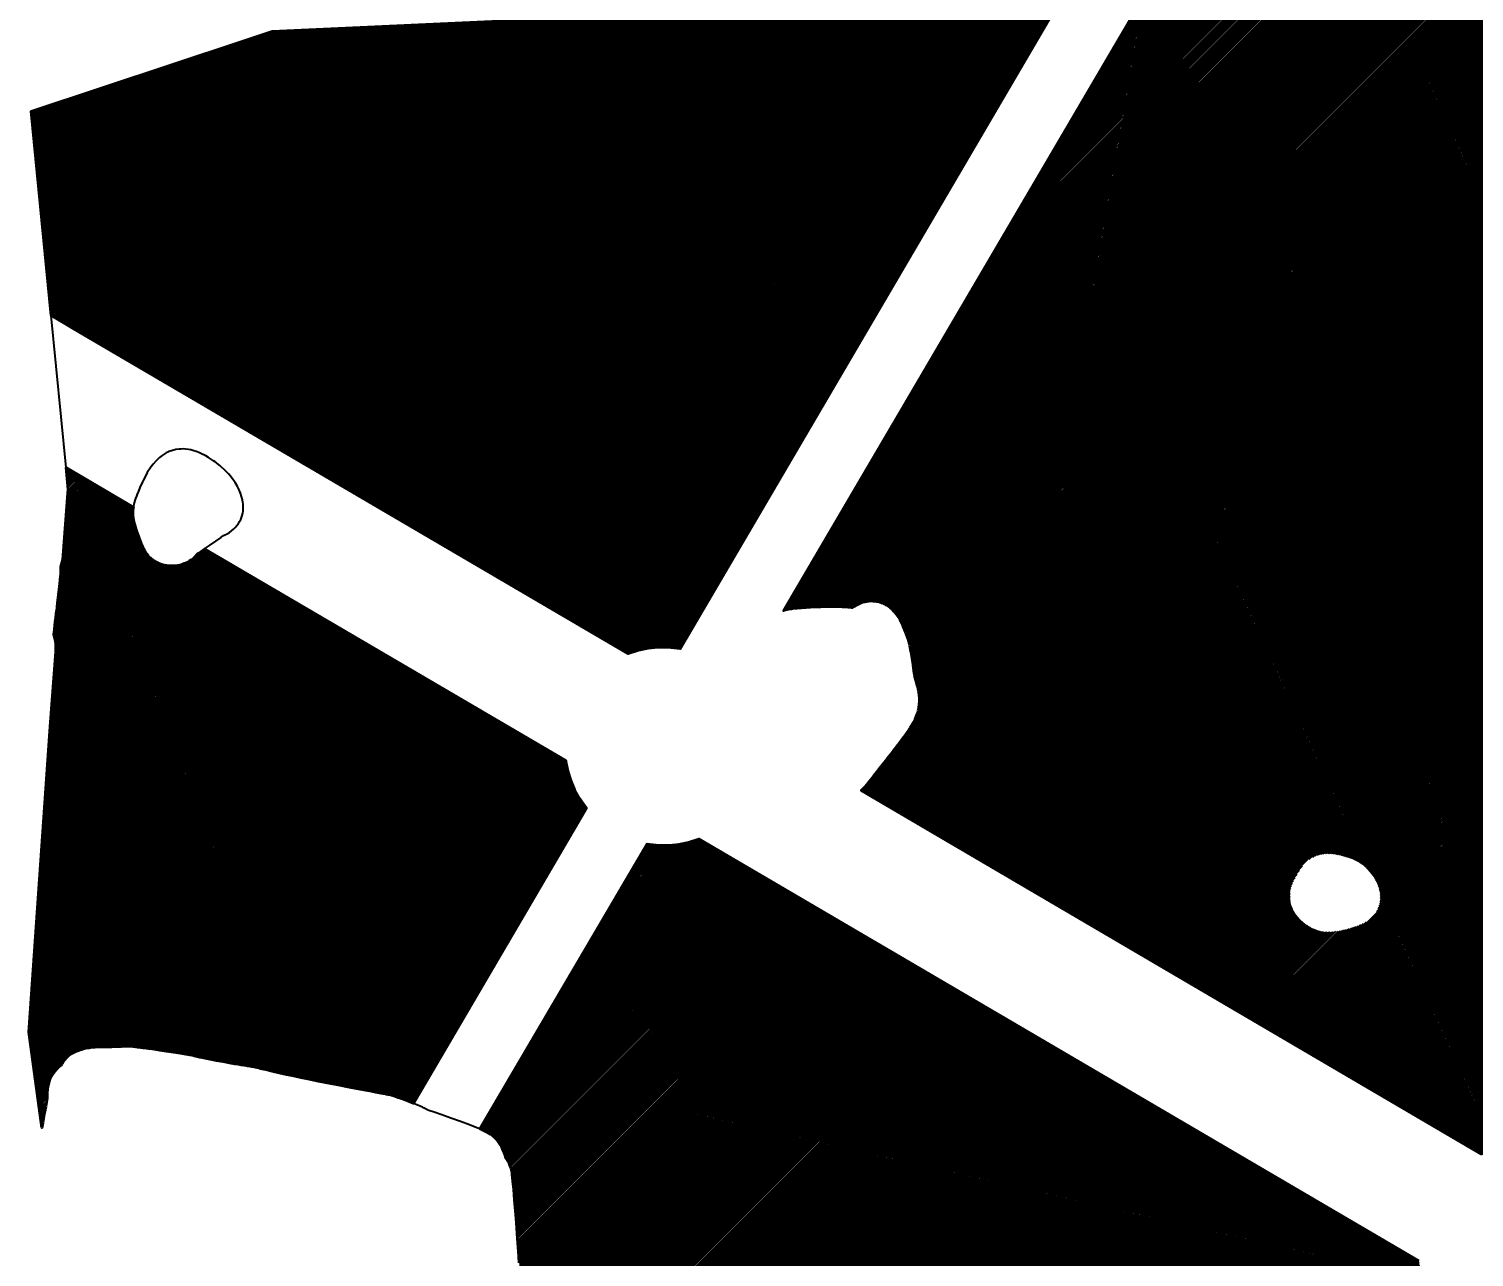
# Model space of a CAD drawing. Header units: metres. Extents: x 729569 to 733474, y 1423763 to 1426173.
# Drawn here: x 731345.8 to 731521.1, y 1424375.8 to 1424524.8 of the extents above; entities that cross this region are included whole.
import ezdxf

# ---------------------------------------------------------------- set-up
doc = ezdxf.new("R2010")
doc.units = ezdxf.units.M
for name, color, linetype in [('GREEN_AREA', 7, 'Continuous'), ('PARCEL_BORDER', 7, 'Continuous'), ('PARCEL_L', 7, 'Continuous')]:
    doc.layers.add(name, color=color, linetype=linetype)

msp = doc.modelspace()

# ---------------------------------------------------------------- hatches: boundary and pattern name
at = {"layer": 'GREEN_AREA', "true_color": 0x96c896}
h = msp.add_hatch(dxfattribs=at)
h.set_pattern_fill('SOLID')
h.paths.add_polyline_path([(731447.12, 1424432.77), (731447.54, 1424433.26), (731447.56, 1424433.3), (731447.92, 1424433.72), (731447.95, 1424433.76), (731448.28, 1424434.18), (731448.3, 1424434.21), (731448.64, 1424434.65), (731448.65, 1424434.67), (731449.02, 1424435.16), (731449.36, 1424435.59), (731449.89, 1424436.25), (731449.89, 1424436.26), (731450.53, 1424437.06), (731450.55, 1424437.08), (731451.23, 1424437.96), (731451.27, 1424438.01), (731451.93, 1424438.89), (731451.99, 1424438.97), (731452.56, 1424439.8), (731452.67, 1424439.96), (731453.1, 1424440.68), (731453.3, 1424441.07), (731453.52, 1424441.61), (731453.61, 1424441.86), (731453.68, 1424442.12), (731453.73, 1424442.38), (731453.8, 1424442.92), (731453.82, 1424443.22), (731453.81, 1424443.51), (731453.78, 1424444.01), (731453.75, 1424444.23), (731453.71, 1424444.45), (731453.61, 1424444.93), (731453.55, 1424445.13), (731453.41, 1424445.61), (731453.29, 1424446.02), (731453.21, 1424446.4), (731453.13, 1424446.93), (731453.04, 1424447.62), (731453.04, 1424447.63), (731452.94, 1424448.37), (731452.93, 1424448.43), (731452.82, 1424449.15), (731452.79, 1424449.29), (731452.66, 1424449.95), (731452.6, 1424450.19), (731452.44, 1424450.77), (731452.37, 1424450.97), (731452.14, 1424451.6), (731452.1, 1424451.7), (731451.85, 1424452.31), (731451.75, 1424452.53), (731451.47, 1424453.06), (731451.27, 1424453.41), (731451.03, 1424453.75), (731450.86, 1424453.97), (731450.67, 1424454.17), (731450.49, 1424454.36), (731450.25, 1424454.57), (731449.99, 1424454.75), (731449.86, 1424454.84), (731449.64, 1424454.96), (731449.41, 1424455.07), (731449.34, 1424455.1), (731448.98, 1424455.23), (731448.91, 1424455.24), (731448.63, 1424455.3), (731448.35, 1424455.34), (731448.22, 1424455.35), (731447.94, 1424455.36), (731447.66, 1424455.34), (731447.38, 1424455.3), (731447.19, 1424455.26), (731446.94, 1424455.19), (731446.7, 1424455.11), (731446.47, 1424455.01), (731446.2, 1424454.88), (731445.87, 1424454.69), (731445.68, 1424454.56), (731445.63, 1424454.56), (731445.18, 1424454.6), (731445.17, 1424454.6), (731444.6, 1424454.65), (731444.46, 1424454.66), (731443.84, 1424454.69), (731443.71, 1424454.69), (731443.14, 1424454.69), (731443.1, 1424454.69), (731442.49, 1424454.68), (731442.46, 1424454.68), (731441.84, 1424454.66), (731441.81, 1424454.66), (731441.2, 1424454.64), (731441.16, 1424454.64), (731440.61, 1424454.61), (731440.55, 1424454.61), (731440.08, 1424454.58), (731440.03, 1424454.58), (731439.51, 1424454.54), (731439.48, 1424454.53), (731438.96, 1424454.49), (731438.9, 1424454.48), (731438.43, 1424454.43), (731438.29, 1424454.41), (731437.92, 1424454.35), (731437.56, 1424454.27), (731437.34, 1424454.21), (731501.69, 1424563.96), (731502.05, 1424563.89), (731503.22, 1424563.79), (731504.4, 1424563.8), (731505.57, 1424563.93), (731506.72, 1424564.17), (731507.85, 1424564.52), (731507.97, 1424564.58), (731595.34, 1424513.35), (731595.36, 1424513.21), (731595.6, 1424512.05), (731595.95, 1424510.93), (731596.41, 1424509.85), (731596.98, 1424508.81), (731597.64, 1424507.84), (731597.88, 1424507.56), (731575.08, 1424468.69), (731503.36, 1424510.74), (731454.69, 1424427.73), (731446.76, 1424432.38), (731447.04, 1424432.68), (731447.12, 1424432.77)])
h = msp.add_hatch(dxfattribs=at)
h.set_pattern_fill('SOLID')
h.paths.add_polyline_path([(731371.65, 1424523.34), (731351.17, 1424488.43), (731348.45, 1424490.03), (731346.01, 1424514.85), (731371.65, 1424523.34)])
h = msp.add_hatch(dxfattribs=at)
h.set_pattern_fill('SOLID')
h.paths.add_polyline_path([(731391.93, 1424394.62), (731391.23, 1424394.88), (731391.21, 1424394.89), (731390.61, 1424395.11), (731390.56, 1424395.12), (731390.21, 1424395.25), (731390.03, 1424395.3), (731389.76, 1424395.37), (731389.62, 1424395.41), (731389.38, 1424395.46), (731389.34, 1424395.47), (731389.08, 1424395.52), (731389.05, 1424395.53), (731388.75, 1424395.59), (731388.73, 1424395.59), (731388.07, 1424395.72), (731387.11, 1424395.9), (731385.95, 1424396.12), (731384.65, 1424396.37), (731383.28, 1424396.63), (731381.94, 1424396.89), (731380.69, 1424397.14), (731379.6, 1424397.35), (731378.77, 1424397.52), (731377.9, 1424397.71), (731377, 1424397.91), (731376.11, 1424398.11), (731375.26, 1424398.31), (731374.49, 1424398.49), (731373.82, 1424398.64), (731373.81, 1424398.65), (731373.29, 1424398.77), (731373.25, 1424398.78), (731372.9, 1424398.85), (731372.8, 1424398.87), (731372.36, 1424398.95), (731372.29, 1424398.96), (731371.91, 1424399.02), (731371.89, 1424399.02), (731371.53, 1424399.07), (731371.13, 1424399.13), (731370.74, 1424399.2), (731370.1, 1424399.32), (731369.32, 1424399.46), (731368.51, 1424399.61), (731367.74, 1424399.75), (731367.13, 1424399.87), (731366.79, 1424399.94), (731366.48, 1424400), (731366.18, 1424400.08), (731366.17, 1424400.08), (731365.84, 1424400.16), (731365.76, 1424400.18), (731365.37, 1424400.26), (731365.27, 1424400.28), (731364.84, 1424400.36), (731364.8, 1424400.36), (731364.14, 1424400.47), (731364.13, 1424400.47), (731363.33, 1424400.6), (731363.32, 1424400.6), (731362.48, 1424400.73), (731362.47, 1424400.73), (731361.68, 1424400.85), (731361.66, 1424400.85), (731361.01, 1424400.95), (731360.99, 1424400.95), (731360.32, 1424401.04), (731360.31, 1424401.04), (731359.65, 1424401.14), (731359.63, 1424401.14), (731359.02, 1424401.22), (731358.98, 1424401.22), (731358.48, 1424401.28), (731358.37, 1424401.29), (731358.03, 1424401.32), (731357.79, 1424401.33), (731357.51, 1424401.33), (731357.31, 1424401.32), (731357.06, 1424401.31), (731356.99, 1424401.3), (731356.78, 1424401.28), (731356.6, 1424401.27), (731356.34, 1424401.27), (731355.81, 1424401.26), (731355.81, 1424401.26), (731355.17, 1424401.26), (731355.14, 1424401.26), (731354.49, 1424401.25), (731354.44, 1424401.25), (731353.89, 1424401.23), (731353.74, 1424401.22), (731353.37, 1424401.19), (731353.05, 1424401.14), (731352.68, 1424401.07), (731352.5, 1424401.03), (731352.14, 1424400.94), (731351.93, 1424400.88), (731351.64, 1424400.78), (731351.4, 1424400.69), (731351.17, 1424400.58), (731351.01, 1424400.49), (731350.76, 1424400.34), (731350.52, 1424400.16), (731350.3, 1424399.96), (731350.1, 1424399.73), (731349.92, 1424399.49), (731349.77, 1424399.23), (731349.67, 1424399.01), (731349.46, 1424398.85), (731349.26, 1424398.69), (731349.08, 1424398.51), (731348.92, 1424398.32), (731348.73, 1424398.09), (731348.57, 1424397.86), (731348.43, 1424397.61), (731348.31, 1424397.35), (731348.21, 1424397.09), (731348.12, 1424396.78), (731348.04, 1424396.45), (731348, 1424396.11), (731347.98, 1424395.75), (731347.97, 1424395.58), (731347.97, 1424395.26), (731347.96, 1424395.04), (731347.91, 1424394.76), (731347.79, 1424394.04), (731347.62, 1424393.1), (731347.44, 1424392.05), (731347.33, 1424391.45), (731345.75, 1424403.08), (731348.35, 1424440.18), (731349.03, 1424449.21), (731349.04, 1424449.7), (731349.01, 1424450.19), (731348.93, 1424450.68), (731348.8, 1424451.15), (731348.77, 1424451.23), (731348.79, 1424451.35), (731348.85, 1424451.83), (731348.86, 1424451.97), (731348.89, 1424452.42), (731348.95, 1424452.89), (731349.02, 1424453.38), (731349.02, 1424453.42), (731349.12, 1424454.19), (731349.13, 1424454.21), (731349.24, 1424455.13), (731349.24, 1424455.15), (731349.35, 1424456.14), (731349.36, 1424456.16), (731349.46, 1424457.11), (731349.46, 1424457.14), (731349.55, 1424457.98), (731349.55, 1424458.03), (731349.61, 1424458.67), (731349.62, 1424458.82), (731349.63, 1424459.16), (731349.61, 1424459.54), (731349.61, 1424459.59), (731349.75, 1424459.99), (731349.86, 1424460.48), (731349.92, 1424460.97), (731350.48, 1424468.48), (731350.5, 1424468.92), (731350.47, 1424469.35), (731350.26, 1424471.58), (731358.43, 1424466.79), (731358.4, 1424466.6), (731358.38, 1424466.36), (731358.37, 1424466.12), (731358.37, 1424465.8), (731358.39, 1424465.5), (731358.44, 1424465.21), (731358.52, 1424464.84), (731358.59, 1424464.59), (731358.76, 1424464.02), (731358.8, 1424463.9), (731359.04, 1424463.24), (731359.08, 1424463.13), (731359.33, 1424462.49), (731359.39, 1424462.35), (731359.58, 1424461.93), (731359.69, 1424461.72), (731359.82, 1424461.5), (731360.03, 1424461.17), (731360.1, 1424461.07), (731360.28, 1424460.85), (731360.48, 1424460.65), (731360.51, 1424460.63), (731360.68, 1424460.48), (731360.86, 1424460.35), (731360.91, 1424460.32), (731361.2, 1424460.14), (731361.29, 1424460.09), (731361.52, 1424459.99), (731361.75, 1424459.9), (731361.9, 1424459.85), (731362.18, 1424459.78), (731362.47, 1424459.73), (731362.68, 1424459.7), (731362.98, 1424459.68), (731363.27, 1424459.69), (731363.54, 1424459.71), (731363.82, 1424459.74), (731364.08, 1424459.8), (731364.34, 1424459.87), (731364.65, 1424459.97), (731364.94, 1424460.1), (731365.22, 1424460.26), (731365.47, 1424460.42), (731365.71, 1424460.6), (731365.94, 1424460.8), (731366.14, 1424461.02), (731366.25, 1424461.15), (731366.32, 1424461.21), (731366.91, 1424461.61), (731367.06, 1424461.72), (731410.9, 1424436.02), (731410.91, 1424435.88), (731411.15, 1424434.73), (731411.51, 1424433.61), (731411.97, 1424432.52), (731412.53, 1424431.49), (731413.2, 1424430.52), (731413.43, 1424430.24), (731392.43, 1424394.43), (731391.95, 1424394.61), (731391.93, 1424394.62)])
h = msp.add_hatch(dxfattribs=at)
h.set_pattern_fill('SOLID')
h.paths.add_polyline_path([(731372.35, 1424312.68), (731372.63, 1424312.68), (731372.8, 1424312.68), (731373.5, 1424312.72), (731373.84, 1424312.75), (731374.36, 1424312.84), (731374.64, 1424312.9), (731374.91, 1424312.98), (731375.21, 1424313.09), (731375.46, 1424313.2), (731375.7, 1424313.32), (731375.93, 1424313.47), (731376.07, 1424313.57), (731376.28, 1424313.74), (731376.47, 1424313.92), (731376.65, 1424314.12), (731376.7, 1424314.18), (731376.86, 1424314.4), (731377.01, 1424314.64), (731377.04, 1424314.7), (731377.19, 1424315), (731377.29, 1424315.31), (731377.33, 1424315.45), (731377.4, 1424315.75), (731377.44, 1424316.06), (731377.45, 1424316.38), (731377.44, 1424316.61), (731377.42, 1424316.88), (731377.38, 1424317.14), (731377.31, 1424317.4), (731377.2, 1424317.74), (731377.05, 1424318.13), (731376.83, 1424318.59), (731376.69, 1424318.91), (731376.64, 1424319.06), (731376.61, 1424319.27), (731376.57, 1424319.63), (731376.54, 1424320.03), (731376.52, 1424320.46), (731376.51, 1424320.96), (731376.51, 1424321.44), (731376.53, 1424321.79), (731376.59, 1424322.48), (731376.7, 1424323.44), (731376.82, 1424324.6), (731376.82, 1424324.61), (731376.96, 1424325.91), (731376.96, 1424325.93), (731377.09, 1424327.32), (731377.1, 1424327.35), (731377.22, 1424328.78), (731377.22, 1424328.82), (731377.33, 1424330.25), (731377.33, 1424330.32), (731377.4, 1424331.69), (731377.4, 1424331.78), (731377.43, 1424333.07), (731377.43, 1424333.21), (731377.4, 1424334.35), (731377.39, 1424334.54), (731377.28, 1424335.76), (731377.26, 1424335.9), (731377.08, 1424337.22), (731377.07, 1424337.32), (731376.84, 1424338.67), (731376.83, 1424338.74), (731376.56, 1424340.09), (731376.55, 1424340.14), (731376.28, 1424341.43), (731376.27, 1424341.46), (731376, 1424342.65), (731376, 1424342.67), (731375.75, 1424343.72), (731375.56, 1424344.54), (731375.49, 1424344.83), (731375.51, 1424344.91), (731375.56, 1424345.14), (731375.62, 1424345.46), (731375.65, 1424345.67), (731375.68, 1424346.02), (731375.69, 1424346.06), (731375.74, 1424346.6), (731375.74, 1424346.65), (731375.79, 1424347.34), (731375.79, 1424347.41), (731375.83, 1424348.19), (731375.83, 1424348.28), (731375.85, 1424349.1), (731375.85, 1424349.23), (731375.85, 1424349.34), (731386.52, 1424367.53), (731386.58, 1424367.3), (731386.73, 1424366.74), (731386.84, 1424366.27), (731386.89, 1424366.04), (731386.93, 1424365.86), (731386.95, 1424365.69), (731386.97, 1424365.42), (731386.99, 1424365.19), (731387.02, 1424364.76), (731387.06, 1424364.18), (731387.1, 1424363.5), (731387.14, 1424362.76), (731387.19, 1424362), (731387.22, 1424361.3), (731387.23, 1424360.69), (731387.21, 1424359.79), (731387.19, 1424358.67), (731387.19, 1424358.66), (731387.16, 1424357.41), (731387.16, 1424357.37), (731387.15, 1424356.07), (731387.15, 1424356), (731387.17, 1424354.71), (731387.18, 1424354.6), (731387.24, 1424353.37), (731387.25, 1424353.21), (731387.36, 1424352.11), (731387.4, 1424351.83), (731387.59, 1424350.92), (731387.69, 1424350.54), (731387.99, 1424349.65), (731388.09, 1424349.38), (731388.49, 1424348.5), (731388.58, 1424348.32), (731389.03, 1424347.47), (731389.11, 1424347.34), (731389.58, 1424346.55), (731389.64, 1424346.46), (731390.11, 1424345.75), (731390.14, 1424345.69), (731390.57, 1424345.08), (731390.57, 1424345.07), (731390.9, 1424344.6), (731391.06, 1424344.36), (731391.27, 1424343.99), (731391.51, 1424343.54), (731391.54, 1424343.48), (731391.79, 1424343.06), (731391.9, 1424342.88), (731392.08, 1424342.61), (731392.31, 1424342.31), (731392.44, 1424342.16), (731392.62, 1424341.97), (731392.82, 1424341.8), (731392.9, 1424341.73), (731393.11, 1424341.58), (731393.33, 1424341.44), (731393.37, 1424341.42), (731393.72, 1424341.25), (731393.77, 1424341.24), (731394.01, 1424341.15), (731394.26, 1424341.09), (731394.36, 1424341.07), (731394.6, 1424341.03), (731394.85, 1424341.01), (731395.1, 1424341.01), (731395.25, 1424341.02), (731395.57, 1424341.05), (731395.88, 1424341.12), (731395.9, 1424341.12), (731396, 1424341.1), (731396.62, 1424340.95), (731396.69, 1424340.93), (731397.37, 1424340.78), (731397.54, 1424340.75), (731398.17, 1424340.65), (731398.58, 1424340.61), (731399.09, 1424340.6), (731399.37, 1424340.61), (731399.65, 1424340.64), (731400.15, 1424340.72), (731400.48, 1424340.8), (731400.94, 1424340.93), (731401.28, 1424341.05), (731401.71, 1424341.23), (731402.07, 1424341.42), (731402.44, 1424341.63), (731402.65, 1424341.77), (731402.86, 1424341.93), (731403.15, 1424342.18), (731403.4, 1424342.42), (731403.62, 1424342.7), (731403.87, 1424343.03), (731404.01, 1424343.24), (731404.13, 1424343.46), (731404.23, 1424343.69), (731404.38, 1424344.05), (731404.45, 1424344.28), (731404.52, 1424344.51), (731404.6, 1424344.91), (731404.63, 1424345.03), (731404.71, 1424345.48), (731404.74, 1424345.76), (731404.78, 1424346.19), (731404.79, 1424346.29), (731404.83, 1424347.2), (731404.83, 1424347.23), (731404.89, 1424348.55), (731404.89, 1424348.56), (731404.94, 1424350.19), (731404.94, 1424350.19), (731405.01, 1424352.05), (731405.01, 1424352.05), (731405.07, 1424354.04), (731405.07, 1424354.05), (731405.13, 1424356.09), (731405.13, 1424356.1), (731405.18, 1424358.11), (731405.18, 1424358.12), (731405.23, 1424360.01), (731405.23, 1424360.01), (731405.27, 1424361.7), (731405.27, 1424361.71), (731405.3, 1424363.1), (731405.3, 1424363.12), (731405.32, 1424364.13), (731405.32, 1424364.16), (731405.32, 1424365.28), (731405.32, 1424365.3), (731405.32, 1424366.48), (731405.32, 1424366.49), (731405.32, 1424367.69), (731405.32, 1424367.7), (731405.3, 1424368.85), (731405.3, 1424368.86), (731405.29, 1424369.92), (731405.29, 1424369.93), (731405.28, 1424370.85), (731405.28, 1424370.85), (731405.27, 1424371.54), (731405.29, 1424371.64), (731405.33, 1424371.93), (731405.34, 1424372.22), (731405.34, 1424372.39), (731405.34, 1424372.42), (731405.33, 1424372.85), (731405.33, 1424372.87), (731405.31, 1424373.49), (731405.31, 1424373.51), (731405.29, 1424374.25), (731405.29, 1424374.27), (731405.26, 1424375.05), (731405.25, 1424375.08), (731405.22, 1424375.82), (731405.21, 1424375.87), (731405.17, 1424376.48), (731405.17, 1424376.5), (731405.1, 1424377.44), (731405.1, 1424377.45), (731405.01, 1424378.63), (731405.01, 1424378.64), (731404.91, 1424379.97), (731404.91, 1424379.98), (731404.8, 1424381.37), (731404.8, 1424381.37), (731404.69, 1424382.73), (731404.68, 1424382.74), (731404.58, 1424383.97), (731404.58, 1424383.99), (731404.48, 1424385), (731404.48, 1424385.04), (731404.41, 1424385.74), (731404.39, 1424385.89), (731404.34, 1424386.19), (731404.28, 1424386.51), (731404.17, 1424386.82), (731404.04, 1424387.12), (731403.88, 1424387.4), (731403.74, 1424387.6), (731403.62, 1424387.77), (731403.53, 1424388.1), (731403.41, 1424388.44), (731403.24, 1424388.86), (731403.09, 1424389.18), (731402.91, 1424389.48), (731402.66, 1424389.83), (731402.46, 1424390.07), (731402.25, 1424390.3), (731402.01, 1424390.49), (731401.75, 1424390.67), (731401.38, 1424390.89), (731401.05, 1424391.06), (731400.46, 1424391.32), (731420.76, 1424425.94), (731421.12, 1424425.87), (731422.29, 1424425.77), (731423.47, 1424425.78), (731424.64, 1424425.9), (731425.79, 1424426.14), (731426.92, 1424426.5), (731427.05, 1424426.55), (731514.41, 1424375.32), (731514.43, 1424375.18), (731514.67, 1424374.03), (731515.02, 1424372.91), (731515.48, 1424371.82), (731516.05, 1424370.79), (731516.71, 1424369.82), (731516.95, 1424369.54), (731494.15, 1424330.66), (731422.43, 1424372.72), (731384.42, 1424307.88), (731372.35, 1424312.68)])
at = {"layer": 'PARCEL_L', "true_color": 0xffffc8}
h = msp.add_hatch(dxfattribs=at)
h.set_pattern_fill('SOLID')
h.paths.add_polyline_path([(731471.56, 1424529.38), (731424.77, 1424449.58), (731424.41, 1424449.64), (731423.24, 1424449.75), (731422.06, 1424449.74), (731420.89, 1424449.61), (731419.74, 1424449.37), (731418.61, 1424449.02), (731418.48, 1424448.96), (731351.17, 1424488.43), (731371.65, 1424523.34), (731375.26, 1424524.54), (731407.28, 1424525.98), (731407.76, 1424526.03), (731408.23, 1424526.12), (731408.69, 1424526.25), (731409.13, 1424526.43), (731409.56, 1424526.65), (731409.96, 1424526.91), (731410.33, 1424527.2), (731410.68, 1424527.53), (731410.99, 1424527.89), (731411.27, 1424528.28), (731411.51, 1424528.7), (731411.7, 1424529.14), (731411.86, 1424529.59), (731411.97, 1424530.05), (731412.04, 1424530.53), (731412.11, 1424531.33), (731412.21, 1424532.39), (731412.31, 1424533.3), (731412.39, 1424534.02), (731412.44, 1424534.41), (731412.5, 1424534.74), (731412.57, 1424535.05), (731412.69, 1424535.5), (731412.73, 1424535.65), (731412.85, 1424536.16), (731412.93, 1424536.59), (731413.01, 1424537.13), (731413.06, 1424537.72), (731413.08, 1424538.34), (731413.07, 1424538.76), (731413.02, 1424539.18), (731412.95, 1424539.7), (731412.88, 1424540.06), (731412.7, 1424540.9), (731412.66, 1424541.03), (731412.39, 1424542.14), (731412.37, 1424542.2), (731412.02, 1424543.52), (731412.01, 1424543.55), (731411.61, 1424545.02), (731411.61, 1424545.03), (731411.18, 1424546.59), (731410.74, 1424548.18), (731410.32, 1424549.74), (731409.94, 1424551.21), (731409.61, 1424552.5), (731409.37, 1424553.55), (731409.23, 1424554.27), (731409.11, 1424555.1), (731409.02, 1424555.94), (731408.95, 1424556.77), (731408.9, 1424557.61), (731408.87, 1424558.44), (731408.84, 1424559.28), (731408.84, 1424559.29), (731408.8, 1424560.11), (731408.8, 1424560.18), (731408.76, 1424560.95), (731408.75, 1424561.08), (731408.69, 1424561.82), (731408.69, 1424561.9), (731408.61, 1424562.76), (731408.53, 1424563.54), (731408.53, 1424563.56), (731408.46, 1424564.28), (731408.46, 1424564.33), (731408.38, 1424565.03), (731408.37, 1424565.11), (731408.28, 1424565.83), (731408.27, 1424565.92), (731408.18, 1424566.55), (731471.56, 1424529.38)])
h = msp.add_hatch(dxfattribs=at)
h.set_pattern_fill('SOLID')
h.paths.add_polyline_path([(731503.36, 1424510.74), (731575.08, 1424468.69), (731528.29, 1424388.88), (731527.93, 1424388.95), (731526.76, 1424389.05), (731525.58, 1424389.04), (731524.41, 1424388.91), (731523.25, 1424388.67), (731522.13, 1424388.32), (731522, 1424388.26), (731454.69, 1424427.73), (731503.36, 1424510.74)])
h.paths.add_polyline_path([(731509.25, 1424417.65), (731509.28, 1424417.7), (731509.42, 1424417.97), (731509.53, 1424418.24), (731509.55, 1424418.3), (731509.63, 1424418.56), (731509.69, 1424418.83), (731509.7, 1424418.95), (731509.74, 1424419.32), (731509.73, 1424419.68), (731509.71, 1424419.89), (731509.65, 1424420.24), (731509.56, 1424420.58), (731509.46, 1424420.88), (731509.35, 1424421.15), (731509.22, 1424421.41), (731509, 1424421.79), (731508.88, 1424421.98), (731508.74, 1424422.16), (731508.45, 1424422.53), (731508.19, 1424422.82), (731507.86, 1424423.14), (731507.62, 1424423.34), (731507.55, 1424423.4), (731507.31, 1424423.57), (731507.15, 1424423.68), (731506.85, 1424423.84), (731506.55, 1424423.99), (731506.27, 1424424.11), (731505.83, 1424424.27), (731505.59, 1424424.34), (731505.04, 1424424.49), (731504.86, 1424424.54), (731504.4, 1424424.63), (731504.23, 1424424.66), (731503.97, 1424424.7), (731503.68, 1424424.73), (731503.4, 1424424.73), (731503.18, 1424424.72), (731502.94, 1424424.7), (731502.71, 1424424.67), (731502.51, 1424424.63), (731502.24, 1424424.56), (731502.12, 1424424.52), (731501.73, 1424424.38), (731501.62, 1424424.33), (731501.36, 1424424.19), (731501.12, 1424424.04), (731501.02, 1424423.97), (731500.82, 1424423.81), (731500.63, 1424423.63), (731500.45, 1424423.44), (731500.3, 1424423.23), (731500.18, 1424423.07), (731500.12, 1424422.98), (731499.9, 1424422.62), (731499.86, 1424422.57), (731499.59, 1424422.13), (731499.54, 1424422.04), (731499.31, 1424421.63), (731499.17, 1424421.35), (731499.06, 1424421.08), (731498.96, 1424420.83), (731498.89, 1424420.57), (731498.84, 1424420.3), (731498.8, 1424420.04), (731498.78, 1424419.71), (731498.79, 1424419.38), (731498.81, 1424419.14), (731498.85, 1424418.84), (731498.92, 1424418.54), (731499.02, 1424418.26), (731499.11, 1424418.03), (731499.24, 1424417.76), (731499.39, 1424417.5), (731499.57, 1424417.26), (731499.75, 1424417.03), (731499.91, 1424416.85), (731500.08, 1424416.69), (731500.4, 1424416.4), (731500.58, 1424416.25), (731500.77, 1424416.12), (731501.18, 1424415.86), (731501.49, 1424415.68), (731501.82, 1424415.55), (731502.26, 1424415.4), (731502.51, 1424415.32), (731502.77, 1424415.27), (731503.04, 1424415.24), (731503.31, 1424415.23), (731503.75, 1424415.24), (731504.16, 1424415.27), (731504.83, 1424415.38), (731505.03, 1424415.42), (731505.8, 1424415.6), (731506, 1424415.65), (731506.73, 1424415.88), (731506.99, 1424415.97), (731507.46, 1424416.17), (731507.85, 1424416.36), (731508.1, 1424416.5), (731508.38, 1424416.69), (731508.64, 1424416.91), (731508.74, 1424417.01), (731508.93, 1424417.21), (731509.1, 1424417.42), (731509.25, 1424417.65)])

# ---------------------------------------------------------------- linework, layer by layer
at = {"layer": 'PARCEL_BORDER', "lineweight": 40, "true_color": 0x323232}
msp.add_lwpolyline([(731514.41, 1424375.32), (731427.05, 1424426.55), (731426.92, 1424426.5), (731425.79, 1424426.14), (731424.64, 1424425.9), (731423.47, 1424425.78), (731422.29, 1424425.77), (731421.12, 1424425.87), (731420.76, 1424425.94), (731400.46, 1424391.32), (731400.34, 1424391.37), (731400.23, 1424391.42), (731399.28, 1424391.79), (731399.23, 1424391.81), (731398.14, 1424392.21), (731398.11, 1424392.23), (731396.97, 1424392.63), (731396.96, 1424392.64), (731395.87, 1424393.02), (731395.86, 1424393.02), (731394.93, 1424393.35), (731394.28, 1424393.58), (731394.1, 1424393.64), (731394.03, 1424393.68), (731393.87, 1424393.77), (731393.87, 1424393.77), (731393.64, 1424393.9), (731393.5, 1424393.97), (731393.23, 1424394.1), (731393.04, 1424394.18), (731392.64, 1424394.35), (731392.58, 1424394.37), (731392.43, 1424394.43), (731413.43, 1424430.24), (731413.2, 1424430.52), (731412.53, 1424431.49), (731411.97, 1424432.52), (731411.51, 1424433.61), (731411.15, 1424434.73), (731410.91, 1424435.88), (731410.9, 1424436.02), (731367.06, 1424461.72), (731367.66, 1424462.14), (731368.43, 1424462.67), (731369.07, 1424463.11), (731369.09, 1424463.12), (731369.38, 1424463.33), (731369.51, 1424463.41), (731369.73, 1424463.52), (731370.08, 1424463.72), (731370.32, 1424463.89), (731370.57, 1424464.09), (731370.8, 1424464.3), (731371, 1424464.54), (731371.18, 1424464.8), (731371.32, 1424465.04), (731371.45, 1424465.28), (731371.56, 1424465.52), (731371.64, 1424465.78), (731371.7, 1424466.05), (731371.74, 1424466.31), (731371.75, 1424466.59), (731371.76, 1424466.89), (731371.75, 1424467.14), (731371.71, 1424467.4), (731371.66, 1424467.65), (731371.55, 1424468.07), (731371.42, 1424468.47), (731371.22, 1424468.95), (731371.06, 1424469.27), (731370.79, 1424469.76), (731370.56, 1424470.1), (731370.23, 1424470.53), (731369.99, 1424470.82), (731369.66, 1424471.15), (731369.52, 1424471.28), (731369.06, 1424471.7), (731368.91, 1424471.82), (731368.36, 1424472.26), (731368.16, 1424472.4), (731367.54, 1424472.81), (731367.24, 1424472.99), (731366.61, 1424473.31), (731366.39, 1424473.41), (731366.16, 1424473.49), (731365.66, 1424473.65), (731365.39, 1424473.73), (731365.11, 1424473.77), (731364.76, 1424473.82), (731364.48, 1424473.84), (731364.2, 1424473.83), (731363.98, 1424473.82), (731363.59, 1424473.77), (731363.48, 1424473.75), (731363.17, 1424473.67), (731363.06, 1424473.63), (731362.84, 1424473.56), (731362.63, 1424473.46), (731362.42, 1424473.36), (731362.16, 1424473.21), (731361.91, 1424473.04), (731361.61, 1424472.8), (731361.39, 1424472.62), (731361.2, 1424472.42), (731360.82, 1424471.98), (731360.56, 1424471.64), (731360.12, 1424470.97), (731359.98, 1424470.72), (731359.61, 1424470), (731359.53, 1424469.84), (731359.22, 1424469.15), (731359.18, 1424469.05), (731358.96, 1424468.5), (731358.95, 1424468.47), (731358.82, 1424468.13), (731358.7, 1424467.82), (731358.62, 1424467.59), (731358.53, 1424467.31), (731358.44, 1424466.89), (731358.43, 1424466.79), (731350.26, 1424471.58), (731348.45, 1424490.03), (731418.48, 1424448.96), (731418.61, 1424449.02), (731419.74, 1424449.37), (731420.89, 1424449.61), (731422.06, 1424449.74), (731423.24, 1424449.75), (731424.41, 1424449.64), (731424.77, 1424449.58), (731494.36, 1424568.26)], dxfattribs=at)
at = {"layer": 'PARCEL_BORDER', "lineweight": 50, "true_color": 0x326432}
for points in [[(731575.08, 1424468.69), (731503.36, 1424510.74), (731454.69, 1424427.73), (731446.76, 1424432.38), (731447.04, 1424432.68), (731447.12, 1424432.77), (731447.12, 1424432.77), (731447.54, 1424433.26), (731447.56, 1424433.3), (731447.92, 1424433.72), (731447.95, 1424433.76), (731448.28, 1424434.18), (731448.3, 1424434.21), (731448.64, 1424434.65), (731448.65, 1424434.67), (731449.02, 1424435.16), (731449.36, 1424435.59), (731449.89, 1424436.25), (731449.89, 1424436.26), (731450.53, 1424437.06), (731450.55, 1424437.08), (731451.23, 1424437.96), (731451.27, 1424438.01), (731451.93, 1424438.89), (731451.99, 1424438.97), (731452.56, 1424439.8), (731452.67, 1424439.96), (731453.1, 1424440.68), (731453.3, 1424441.07), (731453.52, 1424441.61), (731453.61, 1424441.86), (731453.68, 1424442.12), (731453.73, 1424442.38), (731453.8, 1424442.92), (731453.82, 1424443.22), (731453.81, 1424443.51), (731453.78, 1424444.01), (731453.75, 1424444.23), (731453.71, 1424444.45), (731453.61, 1424444.93), (731453.55, 1424445.13), (731453.41, 1424445.61), (731453.29, 1424446.02), (731453.21, 1424446.4), (731453.13, 1424446.93), (731453.04, 1424447.62), (731453.04, 1424447.63), (731452.94, 1424448.37), (731452.93, 1424448.43), (731452.82, 1424449.15), (731452.79, 1424449.29), (731452.66, 1424449.95), (731452.6, 1424450.19), (731452.44, 1424450.77), (731452.37, 1424450.97), (731452.14, 1424451.6), (731452.1, 1424451.7), (731451.85, 1424452.31), (731451.75, 1424452.53), (731451.47, 1424453.06), (731451.27, 1424453.41), (731451.03, 1424453.75), (731450.86, 1424453.97), (731450.67, 1424454.17), (731450.49, 1424454.36), (731450.25, 1424454.57), (731449.99, 1424454.75), (731449.86, 1424454.84), (731449.64, 1424454.96), (731449.41, 1424455.07), (731449.34, 1424455.1), (731448.98, 1424455.23), (731448.91, 1424455.24), (731448.63, 1424455.3), (731448.35, 1424455.34), (731448.22, 1424455.35), (731447.94, 1424455.36), (731447.66, 1424455.34), (731447.38, 1424455.3), (731447.19, 1424455.26), (731446.94, 1424455.19), (731446.7, 1424455.11), (731446.47, 1424455.01), (731446.2, 1424454.88), (731445.87, 1424454.69), (731445.68, 1424454.56), (731445.63, 1424454.56), (731445.18, 1424454.6), (731445.17, 1424454.6), (731444.6, 1424454.65), (731444.46, 1424454.66), (731443.84, 1424454.69), (731443.71, 1424454.69), (731443.14, 1424454.69), (731443.1, 1424454.69), (731442.49, 1424454.68), (731442.46, 1424454.68), (731441.84, 1424454.66), (731441.81, 1424454.66), (731441.2, 1424454.64), (731441.16, 1424454.64), (731440.61, 1424454.61), (731440.55, 1424454.61), (731440.08, 1424454.58), (731440.03, 1424454.58), (731439.51, 1424454.54), (731439.48, 1424454.53), (731438.96, 1424454.49), (731438.9, 1424454.48), (731438.43, 1424454.43), (731438.29, 1424454.41), (731437.92, 1424454.35), (731437.56, 1424454.27), (731437.34, 1424454.21), (731501.69, 1424563.96)], [(731405.25, 1424375.08), (731405.22, 1424375.82), (731405.21, 1424375.87), (731405.17, 1424376.48), (731405.17, 1424376.5), (731405.1, 1424377.44), (731405.1, 1424377.45), (731405.01, 1424378.63), (731405.01, 1424378.64), (731404.91, 1424379.97), (731404.91, 1424379.98), (731404.8, 1424381.37), (731404.8, 1424381.37), (731404.69, 1424382.73), (731404.68, 1424382.74), (731404.58, 1424383.97), (731404.58, 1424383.99), (731404.48, 1424385), (731404.48, 1424385.04), (731404.41, 1424385.74), (731404.39, 1424385.89), (731404.34, 1424386.19), (731404.28, 1424386.51), (731404.17, 1424386.82), (731404.04, 1424387.12), (731403.88, 1424387.4), (731403.74, 1424387.6), (731403.62, 1424387.77), (731403.53, 1424388.1), (731403.41, 1424388.44), (731403.24, 1424388.86), (731403.09, 1424389.18), (731402.91, 1424389.48), (731402.66, 1424389.83), (731402.46, 1424390.07), (731402.25, 1424390.3), (731402.01, 1424390.49), (731401.75, 1424390.67), (731401.38, 1424390.89), (731401.05, 1424391.06), (731400.46, 1424391.32), (731420.76, 1424425.94), (731421.12, 1424425.87), (731422.29, 1424425.77), (731423.47, 1424425.78), (731424.64, 1424425.9), (731425.79, 1424426.14), (731426.92, 1424426.5), (731427.05, 1424426.55), (731514.41, 1424375.32)]]:
    msp.add_lwpolyline(points, dxfattribs=at)
at = {"layer": 'PARCEL_BORDER', "lineweight": 50, "true_color": 0x323232}
msp.add_lwpolyline([(731471.56, 1424529.38), (731424.77, 1424449.58), (731424.41, 1424449.64), (731423.24, 1424449.75), (731422.06, 1424449.74), (731420.89, 1424449.61), (731419.74, 1424449.37), (731418.61, 1424449.02), (731418.48, 1424448.96), (731351.17, 1424488.43), (731371.65, 1424523.34), (731375.26, 1424524.54), (731407.28, 1424525.98)], dxfattribs=at)
at = {"layer": 'PARCEL_BORDER', "lineweight": 50, "true_color": 0x326432}
for points in [[(731371.65, 1424523.34), (731351.17, 1424488.43), (731348.45, 1424490.03), (731346.01, 1424514.85), (731371.65, 1424523.34)], [(731391.93, 1424394.62), (731391.23, 1424394.88), (731391.21, 1424394.89), (731390.61, 1424395.11), (731390.56, 1424395.12), (731390.21, 1424395.25), (731390.03, 1424395.3), (731389.76, 1424395.37), (731389.62, 1424395.41), (731389.38, 1424395.46), (731389.34, 1424395.47), (731389.08, 1424395.52), (731389.05, 1424395.53), (731388.75, 1424395.59), (731388.73, 1424395.59), (731388.07, 1424395.72), (731387.11, 1424395.9), (731385.95, 1424396.12), (731384.65, 1424396.37), (731383.28, 1424396.63), (731381.94, 1424396.89), (731380.69, 1424397.14), (731379.6, 1424397.35), (731378.77, 1424397.52), (731377.9, 1424397.71), (731377, 1424397.91), (731376.11, 1424398.11), (731375.26, 1424398.31), (731374.49, 1424398.49), (731373.82, 1424398.64), (731373.81, 1424398.65), (731373.29, 1424398.77), (731373.25, 1424398.78), (731372.9, 1424398.85), (731372.8, 1424398.87), (731372.36, 1424398.95), (731372.29, 1424398.96), (731371.91, 1424399.02), (731371.89, 1424399.02), (731371.53, 1424399.07), (731371.13, 1424399.13), (731370.74, 1424399.2), (731370.1, 1424399.32), (731369.32, 1424399.46), (731368.51, 1424399.61), (731367.74, 1424399.75), (731367.13, 1424399.87), (731366.79, 1424399.94), (731366.48, 1424400), (731366.18, 1424400.08), (731366.17, 1424400.08), (731365.84, 1424400.16), (731365.76, 1424400.18), (731365.37, 1424400.26), (731365.27, 1424400.28), (731364.84, 1424400.36), (731364.8, 1424400.36), (731364.14, 1424400.47), (731364.13, 1424400.47), (731363.33, 1424400.6), (731363.32, 1424400.6), (731362.48, 1424400.73), (731362.47, 1424400.73), (731361.68, 1424400.85), (731361.66, 1424400.85), (731361.01, 1424400.95), (731360.99, 1424400.95), (731360.32, 1424401.04), (731360.31, 1424401.04), (731359.65, 1424401.14), (731359.63, 1424401.14), (731359.02, 1424401.22), (731358.98, 1424401.22), (731358.48, 1424401.28), (731358.37, 1424401.29), (731358.03, 1424401.32), (731357.79, 1424401.33), (731357.51, 1424401.33), (731357.31, 1424401.32), (731357.06, 1424401.31), (731356.99, 1424401.3), (731356.78, 1424401.28), (731356.6, 1424401.27), (731356.34, 1424401.27), (731355.81, 1424401.26), (731355.81, 1424401.26), (731355.17, 1424401.26), (731355.14, 1424401.26), (731354.49, 1424401.25), (731354.44, 1424401.25), (731353.89, 1424401.23), (731353.74, 1424401.22), (731353.37, 1424401.19), (731353.05, 1424401.14), (731352.68, 1424401.07), (731352.5, 1424401.03), (731352.14, 1424400.94), (731351.93, 1424400.88), (731351.64, 1424400.78), (731351.4, 1424400.69), (731351.17, 1424400.58), (731351.01, 1424400.49), (731350.76, 1424400.34), (731350.52, 1424400.16), (731350.3, 1424399.96), (731350.1, 1424399.73), (731349.92, 1424399.49), (731349.77, 1424399.23), (731349.67, 1424399.01), (731349.46, 1424398.85), (731349.26, 1424398.69), (731349.08, 1424398.51), (731348.92, 1424398.32), (731348.73, 1424398.09), (731348.57, 1424397.86), (731348.43, 1424397.61), (731348.31, 1424397.35), (731348.21, 1424397.09), (731348.12, 1424396.78), (731348.04, 1424396.45), (731348, 1424396.11), (731347.98, 1424395.75), (731347.97, 1424395.58), (731347.97, 1424395.26), (731347.96, 1424395.04), (731347.91, 1424394.76), (731347.79, 1424394.04), (731347.62, 1424393.1), (731347.44, 1424392.05), (731347.33, 1424391.45), (731345.75, 1424403.08), (731348.35, 1424440.18), (731349.03, 1424449.21), (731349.04, 1424449.7), (731349.01, 1424450.19), (731348.93, 1424450.68), (731348.8, 1424451.15), (731348.77, 1424451.23), (731348.79, 1424451.35), (731348.85, 1424451.83), (731348.86, 1424451.97), (731348.89, 1424452.42), (731348.95, 1424452.89), (731349.02, 1424453.38), (731349.02, 1424453.42), (731349.12, 1424454.19), (731349.13, 1424454.21), (731349.24, 1424455.13), (731349.24, 1424455.15), (731349.35, 1424456.14), (731349.36, 1424456.16), (731349.46, 1424457.11), (731349.46, 1424457.14), (731349.55, 1424457.98), (731349.55, 1424458.03), (731349.61, 1424458.67), (731349.62, 1424458.82), (731349.63, 1424459.16), (731349.61, 1424459.54), (731349.61, 1424459.59), (731349.75, 1424459.99), (731349.86, 1424460.48), (731349.92, 1424460.97), (731350.48, 1424468.48), (731350.5, 1424468.92), (731350.47, 1424469.35), (731350.26, 1424471.58), (731358.43, 1424466.79), (731358.4, 1424466.6), (731358.38, 1424466.36), (731358.37, 1424466.12), (731358.37, 1424465.8), (731358.39, 1424465.5), (731358.44, 1424465.21), (731358.52, 1424464.84), (731358.59, 1424464.59), (731358.76, 1424464.02), (731358.8, 1424463.9), (731359.04, 1424463.24), (731359.08, 1424463.13), (731359.33, 1424462.49), (731359.39, 1424462.35), (731359.58, 1424461.93), (731359.69, 1424461.72), (731359.82, 1424461.5), (731360.03, 1424461.17), (731360.1, 1424461.07), (731360.28, 1424460.85), (731360.48, 1424460.65), (731360.51, 1424460.63), (731360.68, 1424460.48), (731360.86, 1424460.35), (731360.91, 1424460.32), (731361.2, 1424460.14), (731361.29, 1424460.09), (731361.52, 1424459.99), (731361.75, 1424459.9), (731361.9, 1424459.85), (731362.18, 1424459.78), (731362.47, 1424459.73), (731362.68, 1424459.7), (731362.98, 1424459.68), (731363.27, 1424459.69), (731363.54, 1424459.71), (731363.82, 1424459.74), (731364.08, 1424459.8), (731364.34, 1424459.87), (731364.65, 1424459.97), (731364.94, 1424460.1), (731365.22, 1424460.26), (731365.47, 1424460.42), (731365.71, 1424460.6), (731365.94, 1424460.8), (731366.14, 1424461.02), (731366.25, 1424461.15), (731366.32, 1424461.21), (731366.91, 1424461.61), (731367.06, 1424461.72), (731410.9, 1424436.02), (731410.91, 1424435.88), (731411.15, 1424434.73), (731411.51, 1424433.61), (731411.97, 1424432.52), (731412.53, 1424431.49), (731413.2, 1424430.52), (731413.43, 1424430.24), (731392.43, 1424394.43), (731391.95, 1424394.61), (731391.93, 1424394.62)]]:
    msp.add_lwpolyline(points, close=True, dxfattribs=at)
at = {"layer": 'PARCEL_BORDER', "lineweight": 50, "true_color": 0x323232}
msp.add_lwpolyline([(731503.36, 1424510.74), (731575.08, 1424468.69), (731528.29, 1424388.88), (731527.93, 1424388.95), (731526.76, 1424389.05), (731525.58, 1424389.04), (731524.41, 1424388.91), (731523.25, 1424388.67), (731522.13, 1424388.32), (731522, 1424388.26), (731454.69, 1424427.73), (731503.36, 1424510.74)], close=True, dxfattribs=at)

doc.saveas('drawing.dxf')
